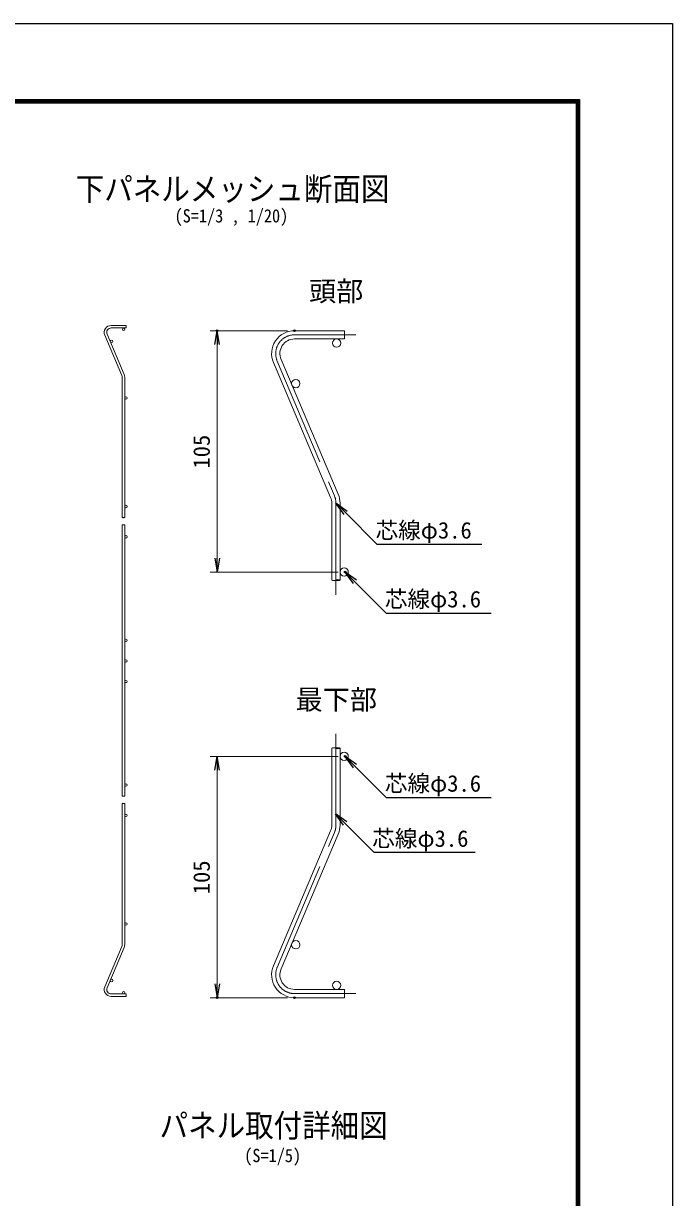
# Model space of a CAD drawing. Units: millimetres, scale not verified, with parts at other scales. Extents: x -4200 to 4200, y -2970 to 2970.
# Drawn here: x 2317 to 4200, y -435 to 2970 of the extents above; entities that cross this region are included whole.
import ezdxf
from ezdxf.enums import TextEntityAlignment as Align

# ---------------------------------------------------------------- set-up
doc = ezdxf.new("R2010")
doc.units = ezdxf.units.MM
doc.header["$LTSCALE"] = 10
doc.header["$PDMODE"] = 32
doc.header["$PDSIZE"] = 5
doc.linetypes.add('USER1', pattern=[50.8, 31.75, -6.35, 6.35, -6.35])
for name, color, linetype, lineweight in [('0-0_D-TTL-TXT', 7, 'Continuous', 25), ('0-1_D-STR-DIM', 7, 'Continuous', 13), ('0-2_0', 7, 'Continuous', 25), ('0-5_D-BMK', 2, 'USER1', 13), ('0-A_D-STR2', 7, 'Continuous', 13), ('0-B_D-STR-TXT', 7, 'Continuous', 13), ('0-D_D-TTL', 7, 'Continuous', 25)]:
    doc.layers.add(name, color=color, linetype=linetype, lineweight=lineweight)
doc.layers.add('0-3_Defpoints', color=8, linetype='Continuous')
doc.layers.add('0-6_D-TITLE', color=7, linetype='Continuous')
doc.styles.add('ＭＳ ゴシック', font='')
doc.styles.get('ＭＳ ゴシック').set_extended_font_data('MS Gothic')

# ---------------------------------------------------------------- blocks, each defined once
blk = doc.blocks.new('_Open')
at = {"layer": '0-2_0'}
blk.add_line((-10, 1.667), (0, 0), dxfattribs=at)
blk.add_lwpolyline([(-10, -1.667), (0, 0), (-10, 0)], dxfattribs=at)
blk = doc.blocks.new('MLeader1')
at = {"layer": '0-B_D-STR-TXT', "lineweight": 25}
blk.add_line((3274.01, 811.59), (3250.44, 844.59), dxfattribs=at)
for points in [[(3283.44, 821.02), (3250.44, 844.59), (3278.73, 816.3)], [(3278.73, 816.3), (3369.47, 725.56), (3666.38, 725.56), (3673.58, 725.56)]]:
    blk.add_lwpolyline(points, dxfattribs=at)
blk = doc.blocks.new('MLeader2')
at = {"layer": '0-B_D-STR-TXT', "lineweight": 25}
blk.add_line((3245.39, 644.83), (3221.82, 677.82), dxfattribs=at)
for points in [[(3254.81, 654.25), (3221.82, 677.82), (3250.1, 649.54)], [(3250.1, 649.54), (3333.14, 566.5), (3620.2, 566.5), (3627.4, 566.5)]]:
    blk.add_lwpolyline(points, dxfattribs=at)
blk = doc.blocks.new('MLeader3')
at = {"layer": '0-B_D-STR-TXT', "lineweight": 25}
blk.add_line((3274.01, 1346.1), (3250.44, 1379.1), dxfattribs=at)
for points in [[(3283.44, 1355.53), (3250.44, 1379.1), (3278.73, 1350.82)], [(3278.73, 1350.82), (3369.47, 1260.08), (3666.38, 1260.08), (3673.58, 1260.08)]]:
    blk.add_lwpolyline(points, dxfattribs=at)
blk = doc.blocks.new('MLeader4')
at = {"layer": '0-B_D-STR-TXT', "lineweight": 25}
blk.add_line((3247.01, 1545.7), (3223.44, 1578.7), dxfattribs=at)
for points in [[(3256.44, 1555.13), (3223.44, 1578.7), (3251.73, 1550.42)], [(3251.73, 1550.42), (3342.47, 1459.68), (3639.38, 1459.68), (3646.58, 1459.68)]]:
    blk.add_lwpolyline(points, dxfattribs=at)

msp = doc.modelspace()

# ---------------------------------------------------------------- linework, layer by layer
at = {"layer": '0-1_D-STR-DIM'}
for p, q in [((3083.44, 2079.1), (2858.77, 2079.1)), ((2878.77, 1419.1), (2878.77, 2039.1)), ((3230.44, 1379.1), (2858.77, 1379.1)), ((3230.44, 844.59), (2858.77, 844.59)), ((2878.77, 804.59), (2878.77, 184.59)), ((3083.44, 144.59), (2858.77, 144.59))]:
    msp.add_line(p, q, dxfattribs=at)
at = {"layer": '0-3_Defpoints'}
for p in [(2878.77, 2079.1), (3103.44, 2079.1), (3250.44, 1379.1), (3250.44, 844.59), (2878.77, 144.59), (3103.44, 144.59)]:
    msp.add_point(p, dxfattribs=at)
at = {"layer": '0-5_D-BMK'}
for p, q in [((3281.1, 2067.1), (3103.44, 2067.1)), ((3053.12, 1991.07), (3219.1, 1600.06)), ((3223.44, 1578.7), (3223.44, 1313.43)), ((3223.44, 644.99), (3223.44, 910.26)), ((3053.12, 232.62), (3219.1, 623.63)), ((3281.1, 156.59), (3103.44, 156.59))]:
    msp.add_line(p, q, dxfattribs=at)
for centre, start, end in [((3103.44, 2012.43), 90, 203), ((3168.78, 1578.7), 0, 23), ((3168.78, 644.99), 337, 0), ((3103.44, 211.26), 157, 270)]:
    msp.add_arc(centre, 54.67, start, end, dxfattribs=at)
at = {"layer": '0-A_D-STR2'}
for p, q in [((2614.79, 2094.09), (2571.19, 2094.09)), ((2614.79, 2086.89), (2571.19, 2086.89)), ((2614.79, 2086.89), (2614.79, 2094.09)), ((3248.78, 2079.1), (3103.44, 2079.1)), ((3248.78, 2055.1), (3248.78, 2079.1)), ((2552.78, 2066.28), (2602.57, 1948.97)), ((2559.4, 2069.09), (2609.2, 1951.79)), ((3248.78, 2055.1), (3103.44, 2055.1)), ((3042.08, 1986.39), (3208.05, 1595.37)), ((3064.17, 1995.76), (3230.14, 1604.75)), ((2603.59, 1943.97), (2603.59, 1536.98)), ((2610.79, 1943.97), (2610.79, 1536.98)), ((3211.44, 1578.7), (3211.44, 1355.47)), ((3235.44, 1578.7), (3235.44, 1355.47)), ((2603.59, 1515.99), (2603.59, 729.12)), ((2610.79, 1515.99), (2610.79, 729.12)), ((3211.44, 644.99), (3211.44, 868.22)), ((3235.44, 644.99), (3235.44, 868.22)), ((2603.59, 708.13), (2603.59, 298.5)), ((2610.79, 708.13), (2610.79, 298.5)), ((3042.08, 237.3), (3208.05, 628.32)), ((3064.17, 227.93), (3230.14, 618.94)), ((2552.78, 176.2), (2602.57, 293.5)), ((2559.4, 173.38), (2609.2, 290.69)), ((2614.79, 155.58), (2571.19, 155.58)), ((2614.79, 148.38), (2571.19, 148.38)), ((2614.79, 155.58), (2614.79, 148.38)), ((3248.78, 168.59), (3103.44, 168.59)), ((3248.78, 144.59), (3103.44, 144.59)), ((3248.78, 168.59), (3248.78, 144.59))]:
    msp.add_line(p, q, dxfattribs=at)
for centre, radius in [((2607.79, 2083.29), 3.6), ((2572.25, 2048.04), 3.6), ((3225.44, 2043.1), 12), ((3106.99, 1925.6), 12), ((2614.39, 1884.09), 3.6), ((2614.39, 1569.09), 3.6), ((2614.39, 1481.24), 3.6), ((3247.44, 1379.1), 12), ((2614.39, 1181.24), 3.6), ((2614.39, 1121.24), 3.6), ((2614.39, 1061.24), 3.6), ((3247.44, 844.59), 12), ((2614.39, 761.24), 3.6), ((2614.39, 673.38), 3.6), ((2614.39, 358.38), 3.6), ((3106.99, 298.09), 12), ((2572.25, 194.43), 3.6), ((3225.44, 180.59), 12), ((2607.79, 159.18), 3.6)]:
    msp.add_circle(centre, radius, dxfattribs=at)
for centre, radius, start, end in [((2571.19, 2074.09), 20, 90, 203), ((2571.19, 2074.09), 12.8, 90, 203), ((3103.44, 2012.43), 66.67, 90, 203), ((3103.44, 2012.43), 42.67, 90, 203), ((2590.79, 1943.97), 12.8, 0, 23), ((2590.79, 1943.97), 20, 0, 23), ((3168.78, 1578.7), 66.67, 0, 23), ((3168.78, 1578.7), 42.67, 0, 23), ((3168.78, 644.99), 42.67, 337, 0), ((3168.78, 644.99), 66.67, 337, 0), ((2590.79, 298.5), 12.8, 337, 0), ((2590.79, 298.5), 20, 337, 0), ((3103.44, 211.26), 66.67, 157, 270), ((3103.44, 211.26), 42.67, 157, 270), ((2571.19, 168.38), 20, 157, 270), ((2571.19, 168.38), 12.8, 157, 270)]:
    msp.add_arc(centre, radius, start, end, dxfattribs=at)
for centre, major_axis, ratio, start_param, end_param in [((2605.39, 1537), (-1.8, 0), 0.114898, 6.2830864, 9.4247776), ((2608.99, 1515.99), (1.8, 0), 0.114898, 3.141593, 6.2832842), ((3217.46, 1355.59), (-6, 0), 0.246642, 0.077822, 3.0637707), ((3217.46, 868.1), (-6, 0), 0.246642, 3.2194146, 6.2053633), ((2605.39, 729.14), (-1.8, 0), 0.114898, 6.2830864, 9.4247776), ((2608.99, 708.13), (1.8, 0), 0.114898, 3.141593, 6.2832842)]:
    msp.add_ellipse(centre, major_axis=major_axis, ratio=ratio, start_param=start_param, end_param=end_param, dxfattribs=at)
for centre, major_axis, ratio in [((2608.99, 1537), (1.8, 0), 0.114898), ((2605.39, 1515.99), (-1.8, 0), 0.114898), ((3229.46, 1355.59), (-6, 0), 0.246642), ((3229.46, 868.1), (-6, 0), 0.246642), ((2608.99, 729.14), (1.8, 0), 0.114898), ((2605.39, 708.13), (-1.8, 0), 0.114898)]:
    msp.add_ellipse(centre, major_axis=major_axis, ratio=ratio, dxfattribs=at)
at = {"layer": '0-D_D-TTL', "color": 2}
msp.add_lwpolyline([(-4200, 2970), (4200, 2970), (4200, -2970), (-4200, -2970)], close=True, dxfattribs=at)
at = {"layer": '0-D_D-TTL'}
for points in [[(-3930, 2750), (3930, 2750), (3930, -2750), (-3930, -2750)], [(-3927.5, 2747.5), (3927.5, 2747.5), (3927.5, -2747.5), (-3927.5, -2747.5)], [(-3925, 2745), (3925, 2745), (3925, -2745), (-3925, -2745)], [(-3922.5, 2742.5), (3922.5, 2742.5), (3922.5, -2742.5), (-3922.5, -2742.5)], [(-3920, 2740), (3920, 2740), (3920, -2740), (-3920, -2740)]]:
    msp.add_lwpolyline(points, close=True, dxfattribs=at)

# ---------------------------------------------------------------- block references
at = {"layer": '0-1_D-STR-DIM', "xscale": 4, "yscale": 4}
for p, rotation in [((2878.77, 2079.1), 90), ((2878.77, 1379.1), 270), ((2878.77, 844.59), 90), ((2878.77, 144.59), 270)]:
    msp.add_blockref('_Open', p, dxfattribs=dict(at, rotation=rotation))
at = {"layer": '0-B_D-STR-TXT'}
for name in ['MLeader4', 'MLeader3', 'MLeader1', 'MLeader2']:
    msp.add_blockref(name, (0, 0), dxfattribs=at)

# ---------------------------------------------------------------- texts
at = {"layer": '0-0_D-TTL-TXT', "style": 'ＭＳ ゴシック'}
for s, p in [('頭部', (3145.47, 2147.36)), ('最下部', (3106.49, 962.8))]:
    msp.add_text(s, height=57.7, dxfattribs=at).set_placement(p, align=Align.BOTTOM_LEFT)
at = {"layer": '0-1_D-STR-DIM', "style": 'ＭＳ ゴシック'}
for p in [(2872.02, 1679.1), (2872.02, 444.59)]:
    msp.add_text('105', height=48.09, rotation=90, dxfattribs=at).set_placement(p, align=Align.BOTTOM_LEFT)
at = {"layer": '0-6_D-TITLE', "style": 'ＭＳ ゴシック', "width": 0.9}
for s, height, p in [('下パネルメッシュ断面図', 67.38, (2468.71, 2436.22)), ('(S=1/3 , 1/20)', 38.49, (2755.24, 2381.37)), ('パネル取付詳細図', 67.38, (2711.81, -279.96)), ('(S=1/5)', 38.49, (2957.41, -343.79))]:
    msp.add_text(s, height=height, dxfattribs=at).set_placement(p, align=Align.BOTTOM_LEFT)
at = {"layer": '0-B_D-STR-TXT', "style": 'ＭＳ ゴシック'}
for p in [(3338.44, 1461.74), (3365.44, 1262.14), (3365.44, 727.63), (3328.8, 567.77)]:
    msp.add_text('芯線φ3.6', height=48.09, dxfattribs=at).set_placement(p, align=Align.BOTTOM_LEFT)

doc.saveas('drawing.dxf')
